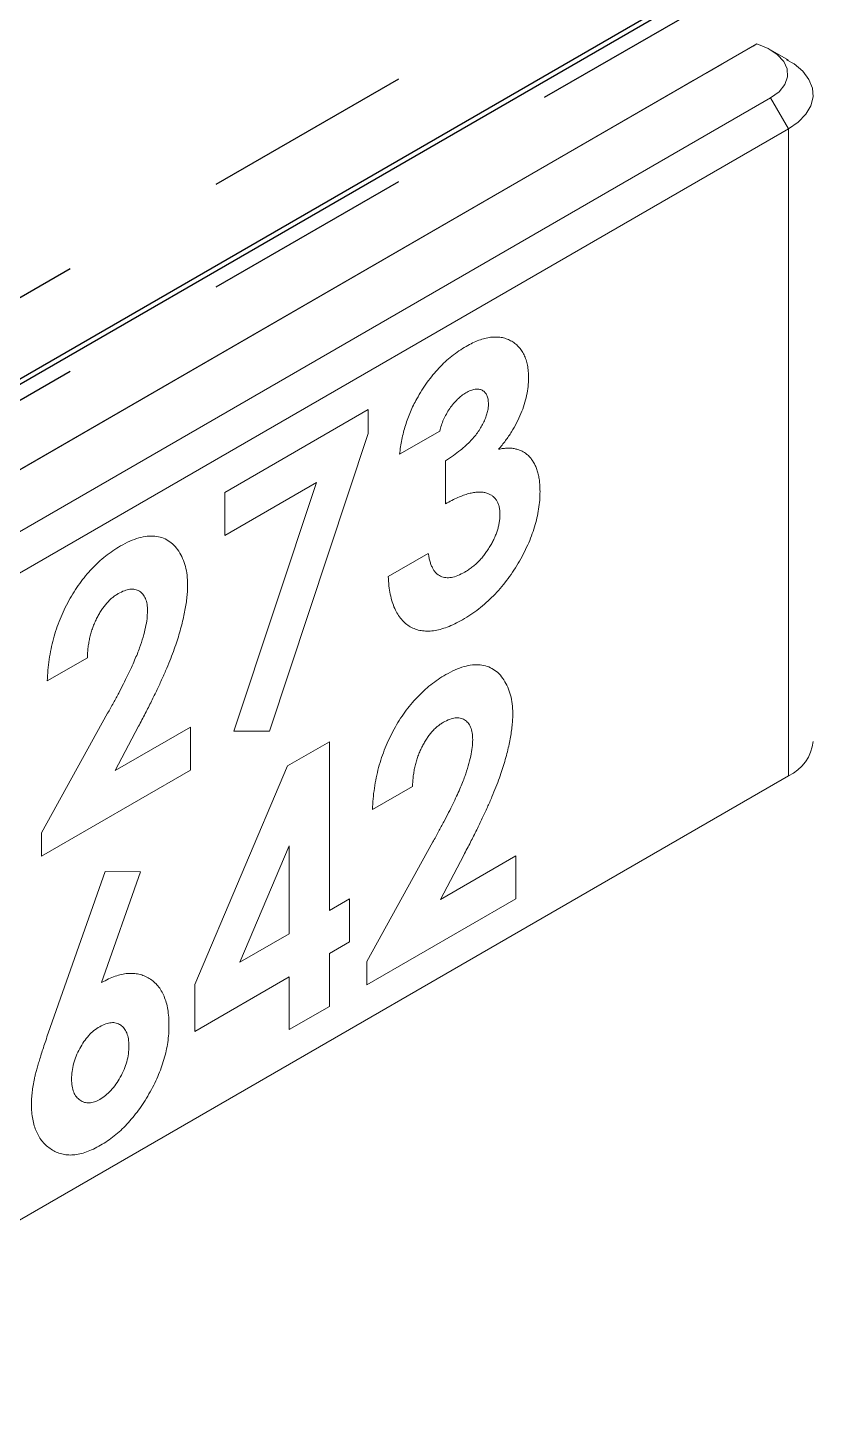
# Model space of a CAD drawing. Extents: x -0.6 to 13.4, y -11.2 to 0.
# Drawn here: x 7.742 to 8.208, y -10.773 to -9.946 of the extents above; entities that cross this region are included whole.
import ezdxf

# ---------------------------------------------------------------- set-up
doc = ezdxf.new("R2010")
doc.units = 0
doc.header["$LTSCALE"] = 0.5
doc.header["$MEASUREMENT"] = 0
doc.linetypes.add('HIDDEN', pattern=[0.375, 0.25, -0.125])
for name, color, linetype in [('Brackets', 181, 'CONTINUOUS'), ('Dimension', 10, 'CONTINUOUS'), ('Housing', 150, 'CONTINUOUS')]:
    doc.layers.add(name, color=color, linetype=linetype)
doc.layers.add('Jig', color=41, linetype='CONTINUOUS', lineweight=13)

msp = doc.modelspace()

# ---------------------------------------------------------------- linework, layer by layer
at = {"layer": 'Brackets', "linetype": 'HIDDEN', "transparency": 16777216}
for p, q in [((7.07399, -10.48879), (8.23336, -9.8195)), ((7.07399, -10.54978), (8.23336, -9.88049))]:
    msp.add_line(p, q, dxfattribs=at)
at = {"layer": 'Dimension', "transparency": 16777216}
msp.add_open_spline([(8.84098, -10.31961), (9.03371, -8.74154), (7.65115, -7.95669), (6.2686, -7.17184), (6.46132, -5.59377)], degree=3, dxfattribs=at)
at = {"layer": 'Housing', "linetype": 'Continuous', "transparency": 16777216}
for p, q in [((8.85811, -9.51018), (7.12135, -10.51325)), ((7.12342, -10.50868), (8.85777, -9.507))]:
    msp.add_line(p, q, dxfattribs=at)
at = {"layer": 'Jig', "linetype": 'Continuous', "transparency": 16777216}
for p, q in [((7.13049, -10.55849), (8.17421, -9.95569)), ((8.17199, -9.95697), (8.17421, -9.95569)), ((8.1823, -9.95917), (8.1929, -9.96528)), ((8.19628, -9.96744), (8.19184, -9.96506)), ((8.12928, -9.98162), (7.13049, -10.55848)), ((8.18231, -9.98776), (7.14817, -10.58504)), ((8.19292, -10.00613), (8.18231, -9.98776)), ((7.15878, -10.60341), (8.19292, -10.00613)), ((8.19292, -10.00613), (8.19292, -10.38982)), ((8.19292, -10.38982), (7.15878, -10.98709))]:
    msp.add_line(p, q, dxfattribs=at)
at = {"layer": 'Jig', "transparency": 16777216}
for p, q in [((7.85857, -10.22169), (7.94356, -10.1726)), ((7.94356, -10.1726), (7.94356, -10.18686)), ((7.94356, -10.18686), (7.88508, -10.36337)), ((7.98606, -10.18534), (7.96226, -10.19909)), ((7.98946, -10.22851), (7.98946, -10.203)), ((7.91286, -10.21584), (7.85857, -10.2472)), ((7.85857, -10.2472), (7.85857, -10.22169)), ((7.86399, -10.36328), (7.91286, -10.21584)), ((7.95546, -10.2717), (7.97926, -10.25795)), ((7.77699, -10.31983), (7.75319, -10.33357)), ((7.74979, -10.42366), (7.78904, -10.35276)), ((7.8074, -10.36049), (7.79356, -10.38679)), ((7.79356, -10.38679), (7.83818, -10.36102)), ((7.83818, -10.36102), (7.83818, -10.38653)), ((7.88508, -10.36337), (7.86399, -10.36328)), ((7.89581, -10.38402), (7.92062, -10.36969)), ((7.92062, -10.36969), (7.92062, -10.46977)), ((7.83818, -10.38653), (7.74979, -10.43758)), ((7.84073, -10.51361), (7.89581, -10.38402)), ((7.96991, -10.39617), (7.94611, -10.40991)), ((7.74979, -10.43758), (7.74979, -10.42366)), ((7.89682, -10.43142), (7.86747, -10.50047)), ((7.89682, -10.48352), (7.89682, -10.43142)), ((7.94271, -10.5), (7.98197, -10.42909)), ((8.00032, -10.43683), (7.98648, -10.46313)), ((7.98648, -10.46313), (8.0311, -10.43736)), ((8.0311, -10.43736), (8.0311, -10.46287)), ((7.75383, -10.54243), (7.7875, -10.44657)), ((7.80856, -10.44673), (7.78546, -10.51251)), ((7.7875, -10.44657), (7.80856, -10.44673)), ((7.92062, -10.46977), (7.93251, -10.4629)), ((7.93251, -10.4629), (7.93251, -10.48841)), ((8.0311, -10.46287), (7.94271, -10.51392)), ((7.86747, -10.50047), (7.89682, -10.48352)), ((7.93251, -10.48841), (7.92062, -10.49528)), ((7.92062, -10.49528), (7.92062, -10.52668)), ((7.94271, -10.51392), (7.94271, -10.5)), ((7.89682, -10.50903), (7.84073, -10.54142)), ((7.89682, -10.54042), (7.89682, -10.50903)), ((7.84073, -10.54142), (7.84073, -10.51361)), ((7.92062, -10.52668), (7.89682, -10.54042))]:
    msp.add_line(p, q, dxfattribs=at)
at = {"layer": 'Jig', "linetype": 'Continuous', "transparency": 16777216, "flags": 128}
for points in [[(8.17199, -9.95697), (8.16269, -9.96234), (8.15345, -9.96767), (8.1446, -9.97277), (8.13645, -9.97748), (8.12928, -9.98162)], [(8.17421, -9.95569), (8.18086, -9.95838), (8.18625, -9.96189), (8.1901, -9.96602), (8.1922, -9.97055), (8.19243, -9.97524), (8.19079, -9.97983), (8.18735, -9.98408), (8.18231, -9.98776)], [(8.19292, -10.00613), (8.19879, -10.00206), (8.20327, -9.99743), (8.2062, -9.99241), (8.2075, -9.98716), (8.20712, -9.98186), (8.20506, -9.9767), (8.20141, -9.97183), (8.19628, -9.96744)]]:
    msp.add_lwpolyline(points, dxfattribs=at)
at = {"layer": 'Jig', "linetype": 'Continuous', "transparency": 16777216}
msp.add_arc((8.18276, -10.36707), 0.02492, 294.07504, 354.62997, dxfattribs=at)
at = {"layer": 'Jig', "transparency": 16777216}
for points, knots in [([(8.00173, -10.13508), (8.00301, -10.13438), (8.00554, -10.13299), (8.00925, -10.13139), (8.01279, -10.13032), (8.0162, -10.12962), (8.01941, -10.12949), (8.02252, -10.12969), (8.02542, -10.13047), (8.02813, -10.13168), (8.03062, -10.13325), (8.03277, -10.13521), (8.03462, -10.13747), (8.03615, -10.14006), (8.03732, -10.14302), (8.03814, -10.14631), (8.03867, -10.1499), (8.03872, -10.15251), (8.03875, -10.15384)], [0, 0, 0, 0, 0.068214, 0.134095, 0.198286, 0.26116, 0.323635, 0.386367, 0.449642, 0.514245, 0.578413, 0.640375, 0.700615, 0.760104, 0.819299, 0.878466, 0.93836, 1, 1, 1, 1]), ([(7.97243, -10.16623), (7.97341, -10.16452), (7.97534, -10.16116), (7.97857, -10.15642), (7.98195, -10.15197), (7.98556, -10.14791), (7.98933, -10.14414), (7.9933, -10.14077), (7.99745, -10.13766), (8.00028, -10.13595), (8.00173, -10.13508)], [0, 0, 0, 0, 0.127407, 0.251106, 0.372908, 0.494496, 0.616171, 0.740563, 0.867605, 1, 1, 1, 1]), ([(8.03875, -10.15384), (8.03869, -10.15553), (8.03858, -10.15887), (8.0377, -10.16417), (8.03629, -10.16956), (8.03428, -10.17502), (8.03175, -10.18049), (8.02866, -10.18588), (8.02508, -10.19118), (8.02239, -10.19447), (8.02101, -10.19616)], [0, 0, 0, 0, 0.124097, 0.245057, 0.364484, 0.485869, 0.608926, 0.734309, 0.863947, 1, 1, 1, 1]), ([(8.00157, -10.16265), (8.00071, -10.16319), (7.99899, -10.16428), (7.99649, -10.16645), (7.99412, -10.16903), (7.99194, -10.172), (7.98995, -10.17517), (7.98828, -10.17851), (7.98693, -10.18193), (7.98635, -10.1842), (7.98606, -10.18534)], [0, 0, 0, 0, 0.123555, 0.245171, 0.367362, 0.49376, 0.621427, 0.745936, 0.87222, 1, 1, 1, 1]), ([(8.01495, -10.16933), (8.01491, -10.16836), (8.01482, -10.16646), (8.01411, -10.1641), (8.01295, -10.16225), (8.01131, -10.16102), (8.00931, -10.16039), (8.00698, -10.16042), (8.00436, -10.16116), (8.00252, -10.16214), (8.00157, -10.16265)], [0, 0, 0, 0, 0.126097, 0.246115, 0.363678, 0.484842, 0.607566, 0.731451, 0.861112, 1, 1, 1, 1]), ([(7.96226, -10.19909), (7.96243, -10.19762), (7.96275, -10.19475), (7.96356, -10.19039), (7.96448, -10.18615), (7.96567, -10.18197), (7.96704, -10.17791), (7.96863, -10.17392), (7.97038, -10.17001), (7.97175, -10.16749), (7.97243, -10.16623)], [0, 0, 0, 0, 0.138943, 0.271391, 0.400711, 0.524933, 0.6468, 0.764858, 0.883108, 1, 1, 1, 1]), ([(7.98946, -10.203), (7.99103, -10.20194), (7.99399, -10.19994), (7.99808, -10.1969), (8.00155, -10.194), (8.00442, -10.19119), (8.00684, -10.18845), (8.0089, -10.18567), (8.01074, -10.18284), (8.01224, -10.17995), (8.01345, -10.17711), (8.0143, -10.17437), (8.01487, -10.17173), (8.01493, -10.17012), (8.01495, -10.16933)], [0, 0, 0, 0, 0.14169, 0.265074, 0.370022, 0.458987, 0.536598, 0.609783, 0.680604, 0.749707, 0.815648, 0.878083, 0.93959, 1, 1, 1, 1]), ([(8.02101, -10.19616), (8.02195, -10.19597), (8.02381, -10.1956), (8.02645, -10.19546), (8.02896, -10.19552), (8.03129, -10.19595), (8.03349, -10.19657), (8.03551, -10.19753), (8.03738, -10.19876), (8.03907, -10.20029), (8.04059, -10.20209), (8.04192, -10.20411), (8.04303, -10.20637), (8.04397, -10.20883), (8.04469, -10.21156), (8.04519, -10.21453), (8.04548, -10.21774), (8.04553, -10.22), (8.04555, -10.22114)], [0, 0, 0, 0, 0.066211, 0.130102, 0.192891, 0.254724, 0.315349, 0.375886, 0.436388, 0.497732, 0.55907, 0.620303, 0.68102, 0.74239, 0.804615, 0.868123, 0.933318, 1, 1, 1, 1]), ([(8.02175, -10.23461), (8.02173, -10.23378), (8.02168, -10.23214), (8.02126, -10.22995), (8.02063, -10.22796), (8.01972, -10.22624), (8.01853, -10.22479), (8.01708, -10.22359), (8.01537, -10.22266), (8.01344, -10.22191), (8.01122, -10.22156), (8.0088, -10.22146), (8.00613, -10.22181), (8.00325, -10.22241), (8.00013, -10.22343), (7.99677, -10.2248), (7.99319, -10.22645), (7.99072, -10.22781), (7.98946, -10.22851)], [0, 0, 0, 0, 0.0506168, 0.1001609, 0.1492664, 0.1988833, 0.2493047, 0.3018461, 0.3571782, 0.4153987, 0.4764083, 0.5397982, 0.6061578, 0.6759198, 0.7497659, 0.8282763, 0.9118391, 1, 1, 1, 1]), ([(8.04555, -10.22114), (8.04551, -10.22286), (8.04543, -10.22626), (8.0448, -10.23154), (8.04379, -10.23684), (8.04238, -10.24218), (8.04053, -10.24755), (8.03829, -10.25297), (8.03564, -10.25841), (8.03262, -10.26381), (8.0293, -10.26909), (8.02572, -10.27412), (8.02187, -10.27879), (8.01787, -10.28319), (8.0136, -10.28721), (8.00913, -10.29092), (8.00443, -10.29433), (8.00122, -10.29626), (7.99958, -10.29724)], [0, 0, 0, 0, 0.062831, 0.123943, 0.183544, 0.242266, 0.301274, 0.361066, 0.421944, 0.48452, 0.547755, 0.610383, 0.672331, 0.734786, 0.797914, 0.862951, 0.930008, 1, 1, 1, 1]), ([(8.00088, -10.26902), (8.00161, -10.26858), (8.00305, -10.26772), (8.00517, -10.26618), (8.00719, -10.26449), (8.00912, -10.26267), (8.01095, -10.26069), (8.01269, -10.25858), (8.01432, -10.2563), (8.01584, -10.25391), (8.01722, -10.25145), (8.01846, -10.249), (8.01946, -10.24654), (8.02029, -10.24411), (8.02097, -10.24169), (8.0214, -10.2393), (8.02172, -10.2369), (8.02174, -10.23538), (8.02175, -10.23461)], [0, 0, 0, 0, 0.069401, 0.135941, 0.201017, 0.264176, 0.327047, 0.389136, 0.4515, 0.515488, 0.578131, 0.639336, 0.69939, 0.758061, 0.817036, 0.876417, 0.937279, 1, 1, 1, 1]), ([(7.75319, -10.33357), (7.75329, -10.33144), (7.75349, -10.32726), (7.75429, -10.3209), (7.75536, -10.31471), (7.7568, -10.30864), (7.75857, -10.30273), (7.76072, -10.29694), (7.76318, -10.2913), (7.766, -10.28585), (7.76908, -10.28064), (7.77239, -10.27572), (7.77593, -10.27116), (7.77968, -10.26693), (7.78363, -10.263), (7.7878, -10.25948), (7.79217, -10.25621), (7.79517, -10.25442), (7.79669, -10.2535)], [0, 0, 0, 0, 0.074933, 0.146415, 0.214733, 0.280396, 0.343912, 0.405521, 0.466476, 0.526809, 0.586168, 0.644122, 0.701641, 0.758776, 0.816646, 0.875667, 0.93663, 1, 1, 1, 1]), ([(7.79669, -10.2535), (7.79857, -10.25248), (7.80222, -10.25049), (7.80752, -10.24862), (7.8125, -10.24757), (7.81711, -10.24753), (7.82133, -10.24842), (7.82511, -10.25024), (7.82846, -10.25295), (7.83128, -10.25656), (7.83357, -10.26081), (7.83523, -10.26557), (7.8363, -10.27072), (7.83642, -10.27453), (7.83648, -10.27643)], [0, 0, 0, 0, 0.089601, 0.174998, 0.257453, 0.339173, 0.420313, 0.501335, 0.584117, 0.670222, 0.756511, 0.839232, 0.920133, 1, 1, 1, 1]), ([(7.97926, -10.25795), (7.97941, -10.25883), (7.9797, -10.26053), (7.98028, -10.26292), (7.98102, -10.26499), (7.98188, -10.26681), (7.98282, -10.26841), (7.98395, -10.26968), (7.98517, -10.27075), (7.98699, -10.27173), (7.98953, -10.2724), (7.99297, -10.27231), (7.99681, -10.27116), (7.99949, -10.26975), (8.00088, -10.26902)], [0, 0, 0, 0, 0.077371, 0.1507, 0.220747, 0.286666, 0.349582, 0.410791, 0.470004, 0.527741, 0.641738, 0.755287, 0.873516, 1, 1, 1, 1]), ([(7.99958, -10.29724), (7.99803, -10.2981), (7.99499, -10.29977), (7.99056, -10.30167), (7.98634, -10.30304), (7.98233, -10.30385), (7.97856, -10.30409), (7.97498, -10.30382), (7.97165, -10.30293), (7.96855, -10.3015), (7.96571, -10.29957), (7.96323, -10.29707), (7.96107, -10.2941), (7.95923, -10.29065), (7.95778, -10.28663), (7.95663, -10.28215), (7.95583, -10.27715), (7.95559, -10.27354), (7.95546, -10.2717)], [0, 0, 0, 0, 0.0666683, 0.1303611, 0.191963, 0.2520309, 0.3111653, 0.3694756, 0.4283312, 0.4881732, 0.5485263, 0.6084457, 0.6690289, 0.7308433, 0.7941676, 0.8598109, 0.9285235, 1, 1, 1, 1]), ([(7.81268, -10.2921), (7.81264, -10.29071), (7.81255, -10.28801), (7.81156, -10.28468), (7.81008, -10.28198), (7.80792, -10.28017), (7.80533, -10.27914), (7.80231, -10.27902), (7.79893, -10.27989), (7.79656, -10.28112), (7.79534, -10.28176)], [0, 0, 0, 0, 0.1327, 0.257127, 0.378014, 0.500769, 0.623253, 0.743749, 0.868176, 1, 1, 1, 1]), ([(7.83648, -10.27643), (7.83646, -10.2776), (7.83641, -10.27998), (7.8361, -10.28371), (7.83563, -10.2876), (7.83493, -10.29168), (7.83405, -10.29593), (7.83298, -10.30037), (7.83171, -10.30498), (7.83024, -10.3098), (7.82849, -10.31489), (7.82645, -10.32032), (7.82407, -10.32613), (7.82136, -10.3323), (7.81835, -10.33884), (7.81499, -10.34573), (7.81133, -10.353), (7.80873, -10.35795), (7.8074, -10.36049)], [0, 0, 0, 0, 0.045518, 0.091616, 0.139247, 0.188242, 0.238674, 0.290665, 0.344841, 0.400433, 0.459145, 0.522553, 0.590103, 0.662816, 0.73968, 0.821575, 0.90833, 1, 1, 1, 1]), ([(7.79534, -10.28176), (7.79471, -10.28215), (7.79347, -10.28291), (7.79165, -10.2843), (7.78991, -10.2859), (7.78825, -10.28765), (7.78667, -10.28962), (7.78518, -10.29178), (7.78377, -10.29411), (7.78244, -10.29659), (7.78123, -10.29921), (7.78015, -10.30194), (7.77926, -10.30473), (7.77848, -10.30762), (7.77788, -10.31057), (7.77744, -10.3136), (7.7771, -10.31672), (7.77703, -10.31877), (7.77699, -10.31983)], [0, 0, 0, 0, 0.056467, 0.111164, 0.164937, 0.218322, 0.272393, 0.327976, 0.385291, 0.444903, 0.506844, 0.569488, 0.634153, 0.700976, 0.770897, 0.843626, 0.91966, 1, 1, 1, 1]), ([(7.78904, -10.35276), (7.79018, -10.35069), (7.79238, -10.3467), (7.79551, -10.34089), (7.79835, -10.33545), (7.80082, -10.33039), (7.80309, -10.32573), (7.80498, -10.32144), (7.80663, -10.31754), (7.80835, -10.31295), (7.81003, -10.30773), (7.81156, -10.30195), (7.81249, -10.29673), (7.81262, -10.2936), (7.81268, -10.2921)], [0, 0, 0, 0, 0.1038494, 0.2011254, 0.291131, 0.374368, 0.450731, 0.5205206, 0.5832754, 0.64008, 0.7420436, 0.8350514, 0.9208688, 1, 1, 1, 1]), ([(7.94611, -10.40991), (7.94622, -10.40777), (7.94642, -10.4036), (7.94722, -10.39724), (7.94828, -10.39105), (7.94972, -10.38498), (7.95149, -10.37906), (7.95364, -10.37328), (7.9561, -10.36764), (7.95893, -10.36218), (7.962, -10.35697), (7.96531, -10.35205), (7.96886, -10.34749), (7.97261, -10.34326), (7.97655, -10.33933), (7.98073, -10.33582), (7.9851, -10.33255), (7.98809, -10.33075), (7.98962, -10.32984)], [0, 0, 0, 0, 0.074933, 0.146415, 0.214733, 0.280396, 0.343912, 0.405521, 0.466476, 0.526809, 0.586168, 0.644122, 0.701641, 0.758776, 0.816646, 0.875667, 0.93663, 1, 1, 1, 1]), ([(7.98962, -10.32984), (7.99149, -10.32882), (7.99515, -10.32683), (8.00045, -10.32495), (8.00543, -10.3239), (8.01004, -10.32387), (8.01426, -10.32475), (8.01804, -10.32658), (8.02139, -10.32928), (8.02421, -10.3329), (8.0265, -10.33714), (8.02815, -10.34191), (8.02923, -10.34705), (8.02934, -10.35087), (8.0294, -10.35276)], [0, 0, 0, 0, 0.089601, 0.174998, 0.257453, 0.339173, 0.420313, 0.501335, 0.584117, 0.670222, 0.756511, 0.839232, 0.920133, 1, 1, 1, 1]), ([(8.0294, -10.35276), (8.02938, -10.35394), (8.02934, -10.35631), (8.02902, -10.36004), (8.02856, -10.36393), (8.02785, -10.36802), (8.02697, -10.37227), (8.02591, -10.37671), (8.02463, -10.38132), (8.02316, -10.38613), (8.02141, -10.39123), (8.01937, -10.39666), (8.01699, -10.40247), (8.01428, -10.40863), (8.01128, -10.41518), (8.00792, -10.42207), (8.00426, -10.42934), (8.00166, -10.43429), (8.00032, -10.43683)], [0, 0, 0, 0, 0.045518, 0.091616, 0.139247, 0.188242, 0.238674, 0.290665, 0.344841, 0.400433, 0.459145, 0.522553, 0.590103, 0.662816, 0.73968, 0.821575, 0.90833, 1, 1, 1, 1]), ([(7.98826, -10.35809), (7.98763, -10.35848), (7.98639, -10.35925), (7.98457, -10.36064), (7.98284, -10.36223), (7.98117, -10.36399), (7.9796, -10.36596), (7.97811, -10.36812), (7.9767, -10.37044), (7.97537, -10.37293), (7.97415, -10.37555), (7.97308, -10.37827), (7.97219, -10.38107), (7.97141, -10.38395), (7.9708, -10.38691), (7.97036, -10.38993), (7.97003, -10.39305), (7.96995, -10.39511), (7.96991, -10.39617)], [0, 0, 0, 0, 0.056467, 0.111164, 0.164937, 0.218322, 0.272393, 0.327976, 0.385291, 0.444903, 0.506844, 0.569488, 0.634153, 0.700976, 0.770897, 0.843626, 0.91966, 1, 1, 1, 1]), ([(8.00561, -10.36844), (8.00556, -10.36704), (8.00547, -10.36435), (8.00448, -10.36102), (8.003, -10.35832), (8.00085, -10.3565), (7.99825, -10.35547), (7.99523, -10.35536), (7.99185, -10.35622), (7.98948, -10.35746), (7.98826, -10.35809)], [0, 0, 0, 0, 0.1327, 0.257127, 0.378014, 0.500769, 0.623253, 0.743749, 0.868176, 1, 1, 1, 1]), ([(7.98197, -10.42909), (7.9831, -10.42703), (7.98531, -10.42303), (7.98844, -10.41722), (7.99127, -10.41179), (7.99375, -10.40672), (7.99601, -10.40207), (7.99791, -10.39778), (7.99956, -10.39388), (8.00128, -10.38929), (8.00295, -10.38407), (8.00449, -10.37829), (8.00541, -10.37307), (8.00554, -10.36994), (8.00561, -10.36844)], [0, 0, 0, 0, 0.103849, 0.201125, 0.291131, 0.374368, 0.450731, 0.520521, 0.583275, 0.64008, 0.742044, 0.835051, 0.920869, 1, 1, 1, 1]), ([(7.78546, -10.51251), (7.78682, -10.51176), (7.78951, -10.51029), (7.79347, -10.50866), (7.79726, -10.50758), (7.80088, -10.50703), (7.80437, -10.50696), (7.8077, -10.50743), (7.81083, -10.50851), (7.81382, -10.51), (7.81654, -10.51199), (7.81891, -10.51445), (7.82096, -10.51726), (7.82256, -10.52059), (7.82386, -10.5243), (7.82479, -10.52842), (7.82532, -10.53299), (7.82539, -10.53627), (7.82543, -10.53793)], [0, 0, 0, 0, 0.063331, 0.124741, 0.184923, 0.244451, 0.303798, 0.364328, 0.42605, 0.489701, 0.553738, 0.616443, 0.678306, 0.740291, 0.802648, 0.866727, 0.932154, 1, 1, 1, 1]), ([(7.80163, -10.55011), (7.80157, -10.54867), (7.80146, -10.54586), (7.8005, -10.54232), (7.79894, -10.5395), (7.79678, -10.53751), (7.79417, -10.53633), (7.79116, -10.53615), (7.78784, -10.53682), (7.78551, -10.53805), (7.78432, -10.53868)], [0, 0, 0, 0, 0.135408, 0.262473, 0.386526, 0.511539, 0.635043, 0.754186, 0.873928, 1, 1, 1, 1]), ([(7.74384, -10.58484), (7.74386, -10.58363), (7.74389, -10.58121), (7.74426, -10.5774), (7.74482, -10.57348), (7.74547, -10.57006), (7.74613, -10.5671), (7.74681, -10.56454), (7.74763, -10.56166), (7.7486, -10.55844), (7.74968, -10.55491), (7.75093, -10.55104), (7.75232, -10.54685), (7.75331, -10.54394), (7.75383, -10.54243)], [0, 0, 0, 0, 0.092538, 0.185592, 0.279554, 0.375604, 0.427619, 0.487119, 0.554201, 0.627897, 0.709686, 0.79918, 0.895357, 1, 1, 1, 1]), ([(7.78432, -10.53868), (7.78317, -10.5394), (7.78094, -10.54081), (7.77776, -10.54388), (7.77487, -10.5475), (7.77235, -10.55163), (7.77025, -10.55609), (7.76872, -10.56068), (7.76778, -10.56532), (7.76769, -10.56824), (7.76764, -10.56975)], [0, 0, 0, 0, 0.122691, 0.240091, 0.357285, 0.480926, 0.607091, 0.733013, 0.862174, 1, 1, 1, 1]), ([(7.82543, -10.53793), (7.82539, -10.53958), (7.82532, -10.54284), (7.82476, -10.54789), (7.82382, -10.55297), (7.82253, -10.55806), (7.82082, -10.56317), (7.81882, -10.56831), (7.81637, -10.57348), (7.8136, -10.5786), (7.81057, -10.58358), (7.80736, -10.58827), (7.80398, -10.5926), (7.80047, -10.59661), (7.79677, -10.60024), (7.79294, -10.60358), (7.78894, -10.60654), (7.78622, -10.60818), (7.78485, -10.60902)], [0, 0, 0, 0, 0.065612, 0.129687, 0.191983, 0.253521, 0.314564, 0.376288, 0.439034, 0.503537, 0.568014, 0.630678, 0.691554, 0.752031, 0.812402, 0.873594, 0.936035, 1, 1, 1, 1]), ([(7.7844, -10.58181), (7.78554, -10.58107), (7.7878, -10.57961), (7.79105, -10.57655), (7.79402, -10.57286), (7.79665, -10.56863), (7.79889, -10.56409), (7.80048, -10.55939), (7.80147, -10.55465), (7.80158, -10.55165), (7.80163, -10.55011)], [0, 0, 0, 0, 0.121145, 0.237586, 0.35603, 0.480495, 0.6076, 0.732545, 0.86219, 1, 1, 1, 1]), ([(7.76764, -10.56975), (7.7677, -10.57119), (7.76781, -10.574), (7.76876, -10.57759), (7.77039, -10.58039), (7.7726, -10.58238), (7.77515, -10.58368), (7.77804, -10.58401), (7.78115, -10.58345), (7.78331, -10.58236), (7.7844, -10.58181)], [0, 0, 0, 0, 0.137353, 0.267161, 0.39469, 0.524163, 0.650639, 0.769153, 0.883377, 1, 1, 1, 1]), ([(7.78485, -10.60902), (7.78341, -10.60982), (7.78059, -10.61138), (7.77645, -10.61303), (7.77249, -10.61418), (7.7687, -10.61482), (7.76512, -10.6148), (7.76171, -10.61425), (7.7585, -10.61313), (7.7555, -10.61149), (7.7528, -10.60936), (7.75039, -10.60692), (7.74836, -10.60412), (7.74671, -10.60095), (7.74542, -10.59744), (7.74453, -10.59357), (7.74394, -10.58939), (7.74387, -10.58637), (7.74384, -10.58484)], [0, 0, 0, 0, 0.066483, 0.13073, 0.193279, 0.255141, 0.316567, 0.378893, 0.441901, 0.507138, 0.57229, 0.635443, 0.69683, 0.757367, 0.817273, 0.87714, 0.938022, 1, 1, 1, 1])]:
    msp.add_open_spline(points, degree=3, knots=knots, dxfattribs=at)

doc.saveas('drawing.dxf')
